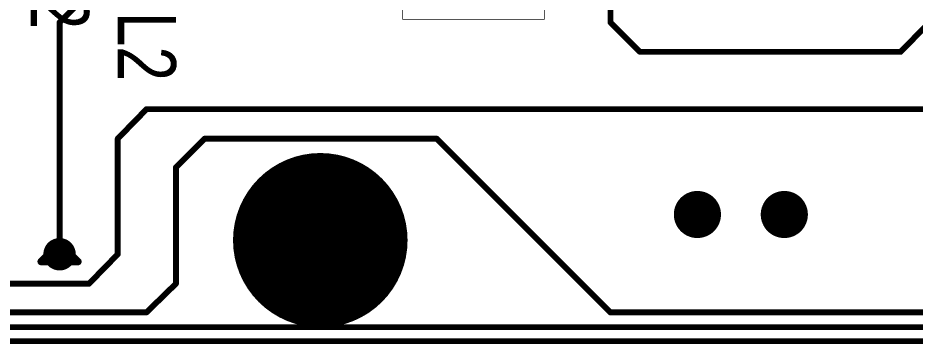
# Model space of a CAD drawing. Extents: x 0 to 12.4, y -1.9 to 1.3.
# Drawn here: x 7.266 to 8.483, y 0.016 to 0.459 of the extents above; entities that cross this region are included whole.
import ezdxf

# ---------------------------------------------------------------- set-up
doc = ezdxf.new("R2010")
doc.units = 0

msp = doc.modelspace()

# ---------------------------------------------------------------- linework, layer by layer
at = {"const_width": 0.008}
msp.add_lwpolyline([(12.361, 0.02), (0, 0.02), (0, 1.338), (12.361, 1.338), (12.361, 0.02)], close=True, dxfattribs=at)
at = {"layer": 'BOT'}
for points, const_width in [([(12.341, 1.319), (0.02, 1.319), (0.02, 0.039), (12.341, 0.039), (12.341, 1.319)], 0.008), ([(7.788, 0.567), (7.98, 0.567), (7.98, 0.457), (7.788, 0.457), (7.788, 0.567)], 0.001)]:
    msp.add_lwpolyline(points, close=True, dxfattribs=dict(at, const_width=const_width))
at = {"layer": 'BOT', "const_width": 0.008}
for points in [[(8.07, 0.453), (8.07, 0.61)], [(7.381, 0.512), (7.322, 0.453)], [(7.322, 0.453), (7.322, 0.138)], [(8.11, 0.413), (8.07, 0.453)], [(8.503, 0.453), (8.464, 0.413)], [(8.464, 0.413), (8.11, 0.413)], [(7.401, 0.295), (7.44, 0.335)], [(7.44, 0.335), (8.661, 0.335)], [(7.401, 0.138), (7.401, 0.295)], [(7.519, 0.295), (7.48, 0.256)], [(7.834, 0.295), (7.519, 0.295)], [(8.07, 0.059), (7.834, 0.295)], [(7.48, 0.256), (7.48, 0.098)], [(7.362, 0.098), (7.401, 0.138)], [(6.732, 0.098), (7.362, 0.098)], [(7.48, 0.098), (7.44, 0.059)], [(7.44, 0.059), (5, 0.059)], [(10.235, 0.059), (8.07, 0.059)]]:
    msp.add_lwpolyline(points, dxfattribs=at)
at = {"layer": 'BOT'}
for points, const_width in [([(7.32, 0.453, 1), (7.324, 0.453, 1)], 0.004), ([(7.32, 0.453, 1), (7.324, 0.453, 1)], 0.004), ([(7.7878, 0.457, 1), (7.7883, 0.457, 1)], 0.0005), ([(7.9798, 0.457, 1), (7.9803, 0.457, 1)], 0.0005), ([(8.068, 0.453, 1), (8.072, 0.453, 1)], 0.004), ([(8.068, 0.453, 1), (8.072, 0.453, 1)], 0.004), ([(8.108, 0.413, 1), (8.112, 0.413, 1)], 0.004), ([(8.108, 0.413, 1), (8.112, 0.413, 1)], 0.004), ([(8.462, 0.413, 1), (8.466, 0.413, 1)], 0.004), ([(8.462, 0.413, 1), (8.466, 0.413, 1)], 0.004), ([(7.438, 0.335, 1), (7.442, 0.335, 1)], 0.004), ([(7.438, 0.335, 1), (7.442, 0.335, 1)], 0.004), ([(7.399, 0.295, 1), (7.403, 0.295, 1)], 0.004), ([(7.399, 0.295, 1), (7.403, 0.295, 1)], 0.004), ([(7.517, 0.295, 1), (7.521, 0.295, 1)], 0.004), ([(7.517, 0.295, 1), (7.521, 0.295, 1)], 0.004), ([(7.832, 0.295, 1), (7.836, 0.295, 1)], 0.004), ([(7.832, 0.295, 1), (7.836, 0.295, 1)], 0.004), ([(7.617, 0.157, 1), (7.735, 0.157, 1)], 0.118), ([(7.478, 0.256, 1), (7.482, 0.256, 1)], 0.004), ([(7.478, 0.256, 1), (7.482, 0.256, 1)], 0.004), ([(8.173, 0.192, 1), (8.203, 0.192, 1)], 0.031), ([(8.291, 0.192, 1), (8.321, 0.192, 1)], 0.031), ([(7.312, 0.138, 1), (7.332, 0.138, 1)], 0.02), ([(7.32, 0.138, 1), (7.324, 0.138, 1)], 0.004), ([(7.399, 0.138, 1), (7.403, 0.138, 1)], 0.004), ([(7.399, 0.138, 1), (7.403, 0.138, 1)], 0.004), ([(7.36, 0.098, 1), (7.364, 0.098, 1)], 0.004), ([(7.36, 0.098, 1), (7.364, 0.098, 1)], 0.004), ([(7.478, 0.098, 1), (7.482, 0.098, 1)], 0.004), ([(7.478, 0.098, 1), (7.482, 0.098, 1)], 0.004), ([(7.438, 0.059, 1), (7.442, 0.059, 1)], 0.004), ([(7.438, 0.059, 1), (7.442, 0.059, 1)], 0.004), ([(8.068, 0.059, 1), (8.072, 0.059, 1)], 0.004), ([(8.068, 0.059, 1), (8.072, 0.059, 1)], 0.004)]:
    msp.add_lwpolyline(points, format="xyb", close=True, dxfattribs=dict(at, const_width=const_width))
at = {"layer": 'DRD', "const_width": 0.01}
for points in [[(8.188, 0.167), (8.188, 0.217)], [(8.306, 0.167), (8.306, 0.217)], [(8.213, 0.192), (8.163, 0.192)], [(8.331, 0.192), (8.281, 0.192)], [(7.666, 0.182), (7.651, 0.167)], [(7.686, 0.182), (7.666, 0.182)], [(7.701, 0.167), (7.686, 0.182)], [(7.651, 0.167), (7.651, 0.147)], [(7.701, 0.147), (7.701, 0.167)], [(7.322, 0.153), (7.297, 0.128)], [(7.347, 0.128), (7.322, 0.153)], [(7.651, 0.147), (7.666, 0.132)], [(7.686, 0.132), (7.701, 0.147)], [(7.666, 0.132), (7.686, 0.132)], [(7.297, 0.128), (7.347, 0.128)]]:
    msp.add_lwpolyline(points, dxfattribs=at)
at = {"layer": 'DRD', "const_width": 0.005}
for points in [[(8.1855, 0.217, 1), (8.1905, 0.217, 1)], [(8.3035, 0.217, 1), (8.3085, 0.217, 1)], [(8.1605, 0.192, 1), (8.1655, 0.192, 1)], [(8.2105, 0.192, 1), (8.2155, 0.192, 1)], [(8.2785, 0.192, 1), (8.2835, 0.192, 1)], [(8.3285, 0.192, 1), (8.3335, 0.192, 1)], [(7.6635, 0.182, 1), (7.6685, 0.182, 1)], [(7.6635, 0.182, 1), (7.6685, 0.182, 1)], [(7.6835, 0.182, 1), (7.6885, 0.182, 1)], [(7.6835, 0.182, 1), (7.6885, 0.182, 1)], [(7.6485, 0.167, 1), (7.6535, 0.167, 1)], [(7.6485, 0.167, 1), (7.6535, 0.167, 1)], [(7.6985, 0.167, 1), (7.7035, 0.167, 1)], [(7.6985, 0.167, 1), (7.7035, 0.167, 1)], [(8.1855, 0.167, 1), (8.1905, 0.167, 1)], [(8.3035, 0.167, 1), (8.3085, 0.167, 1)], [(7.3195, 0.153, 1), (7.3245, 0.153, 1)], [(7.3195, 0.153, 1), (7.3245, 0.153, 1)], [(7.6485, 0.147, 1), (7.6535, 0.147, 1)], [(7.6485, 0.147, 1), (7.6535, 0.147, 1)], [(7.6985, 0.147, 1), (7.7035, 0.147, 1)], [(7.6985, 0.147, 1), (7.7035, 0.147, 1)], [(7.6635, 0.132, 1), (7.6685, 0.132, 1)], [(7.6635, 0.132, 1), (7.6685, 0.132, 1)], [(7.6835, 0.132, 1), (7.6885, 0.132, 1)], [(7.6835, 0.132, 1), (7.6885, 0.132, 1)], [(7.2945, 0.128, 1), (7.2995, 0.128, 1)], [(7.2945, 0.128, 1), (7.2995, 0.128, 1)], [(7.3445, 0.128, 1), (7.3495, 0.128, 1)], [(7.3445, 0.128, 1), (7.3495, 0.128, 1)]]:
    msp.add_lwpolyline(points, format="xyb", close=True, dxfattribs=at)
at = {"layer": 'DRL'}
for points, const_width in [([(7.639, 0.157, 1), (7.713, 0.157, 1)], 0.075), ([(8.18, 0.192, 1), (8.196, 0.192, 1)], 0.016), ([(8.298, 0.192, 1), (8.314, 0.192, 1)], 0.016), ([(7.317, 0.138, 1), (7.327, 0.138, 1)], 0.01)]:
    msp.add_lwpolyline(points, format="xyb", close=True, dxfattribs=dict(at, const_width=const_width))
at = {"layer": 'SMB'}
for points, const_width in [([(7.617, 0.157, 1), (7.735, 0.157, 1)], 0.119), ([(8.172, 0.192, 1), (8.204, 0.192, 1)], 0.032), ([(8.29, 0.192, 1), (8.322, 0.192, 1)], 0.032), ([(7.311, 0.138, 1), (7.333, 0.138, 1)], 0.022)]:
    msp.add_lwpolyline(points, format="xyb", close=True, dxfattribs=dict(at, const_width=const_width))

# ---------------------------------------------------------------- texts
at = {"layer": 'ASB', "width": 0.8}
msp.add_text('DS1E SL2', height=0.079, rotation=270, dxfattribs=at).set_placement((7.401, 0.768))
at = {"layer": 'SSB', "width": 0.8}
msp.add_text('RELAY2', height=0.079, rotation=270, dxfattribs=at).set_placement((7.283, 0.768))

doc.saveas('drawing.dxf')
